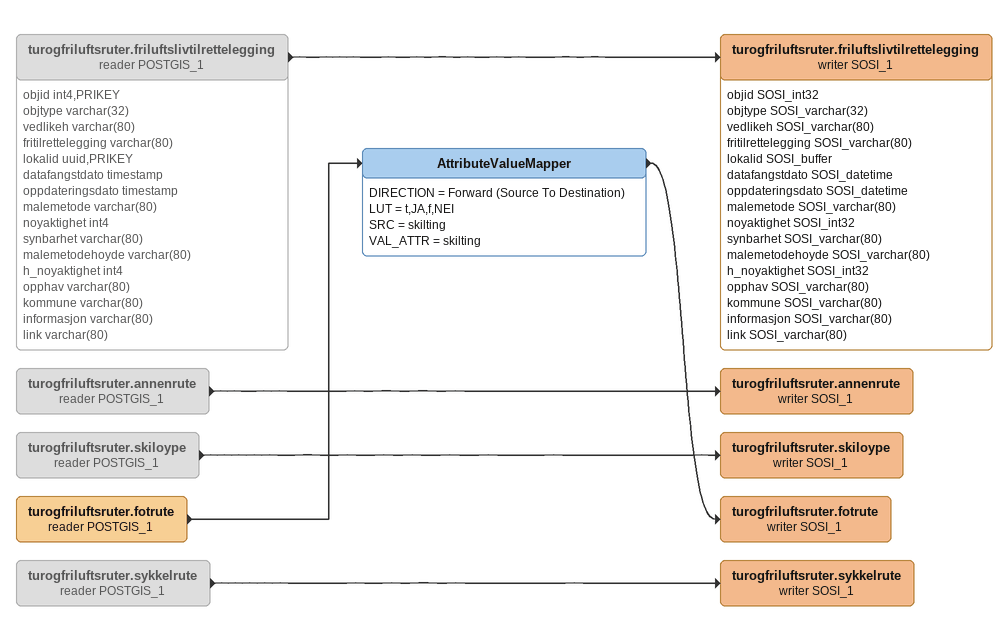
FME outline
turogfriluftsruter.friluftslivtilrettelegging (reader POSTGIS_1) [off]
    attributes: objid int4,PRIKEY, objtype varchar(32), vedlikeh varchar(80), fritilrettelegging varchar(80), lokalid uuid,PRIKEY, datafangstdato timestamp, oppdateringsdato timestamp, malemetode varchar(80), noyaktighet int4, synbarhet varchar(80), malemetodehoyde varchar(80), h_noyaktighet int4, opphav varchar(80), kommune varchar(80), informasjon varchar(80), link varchar(80)
    -> turogfriluftsruter.friluftslivtilrettelegging (writer SOSI_1)
turogfriluftsruter.friluftslivtilrettelegging (writer SOSI_1)
    attributes: objid SOSI_int32, objtype SOSI_varchar(32), vedlikeh SOSI_varchar(80), fritilrettelegging SOSI_varchar(80), lokalid SOSI_buffer, datafangstdato SOSI_datetime, oppdateringsdato SOSI_datetime, malemetode SOSI_varchar(80), noyaktighet SOSI_int32, synbarhet SOSI_varchar(80), malemetodehoyde SOSI_varchar(80), h_noyaktighet SOSI_int32, opphav SOSI_varchar(80), kommune SOSI_varchar(80), informasjon SOSI_varchar(80), link SOSI_varchar(80)
turogfriluftsruter.annenrute (reader POSTGIS_1) [off]
    -> turogfriluftsruter.annenrute (writer SOSI_1)
turogfriluftsruter.annenrute (writer SOSI_1)
turogfriluftsruter.skiloype (reader POSTGIS_1) [off]
    -> turogfriluftsruter.skiloype (writer SOSI_1)
turogfriluftsruter.skiloype (writer SOSI_1)
turogfriluftsruter.fotrute (reader POSTGIS_1)
    -> AttributeValueMapper
AttributeValueMapper
    DIRECTION = Forward (Source To Destination)
    LUT = t,JA,f,NEI
    SRC = skilting
    VAL_ATTR = skilting
    -> turogfriluftsruter.fotrute (writer SOSI_1)
turogfriluftsruter.fotrute (writer SOSI_1)
turogfriluftsruter.sykkelrute (reader POSTGIS_1) [off]
    -> turogfriluftsruter.sykkelrute (writer SOSI_1)
turogfriluftsruter.sykkelrute (writer SOSI_1)
